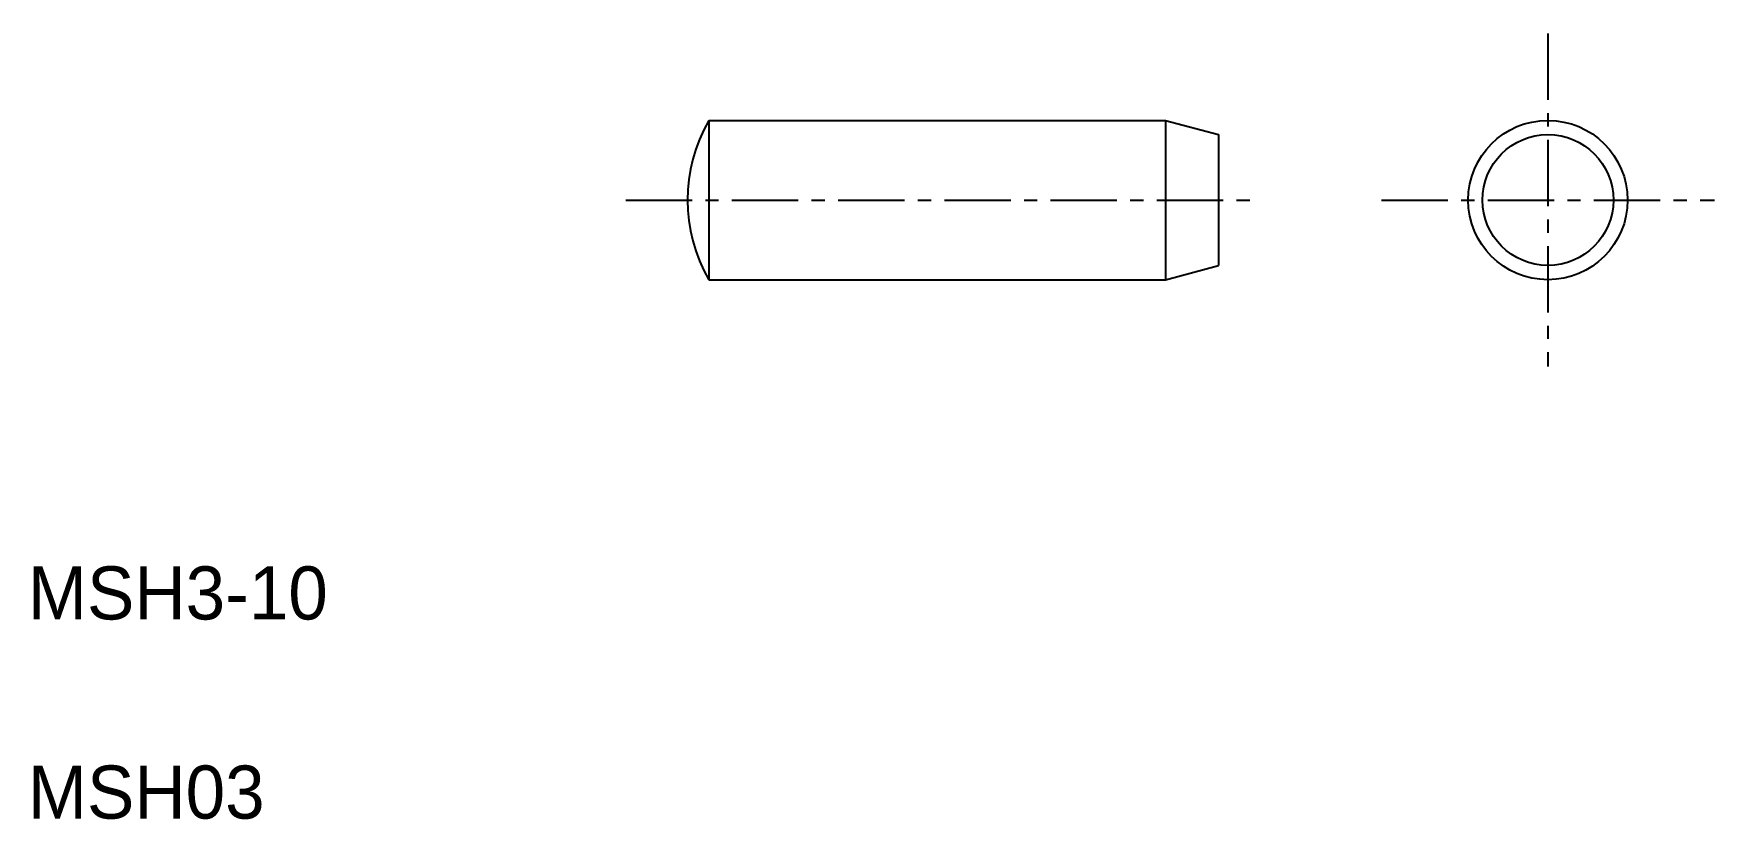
# Model space of a CAD drawing. Extents: x 55.7 to 87.3, y 127.7 to 142.5.
import ezdxf

# ---------------------------------------------------------------- set-up
doc = ezdxf.new("R2010")
doc.units = 0
doc.linetypes.add('CENTER', pattern=[2, 1.25, -0.25, 0.25, -0.25])
doc.layers.get('0').update_dxf_attribs({"linetype": 'CONTINUOUS'})
doc.layers.add('CENTER', color=1, linetype='CENTER')

msp = doc.modelspace()

# ---------------------------------------------------------------- linework, layer by layer
at = {"color": 7, "linetype": 'CONTINUOUS'}
for p, q in [((68.411, 140.866), (68.411, 137.866)), ((68.411, 140.866), (77.009, 140.866)), ((77.009, 140.866), (77.009, 137.866)), ((77.009, 140.866), (78.009, 140.598)), ((78.009, 140.598), (78.009, 138.134)), ((78.009, 139.982), (78.009, 139.982)), ((78.009, 139.366), (78.009, 139.366)), ((77.009, 137.866), (78.009, 138.134)), ((68.411, 137.866), (77.009, 137.866))]:
    msp.add_line(p, q, dxfattribs=at)
for radius in [1.5, 1.232]:
    msp.add_circle((84.208, 139.366), radius, dxfattribs=at)
msp.add_arc((71.009, 139.366), 3, 150, 210, dxfattribs=at)
msp.add_arc((71.009, 139.366), 3, 150, 210, dxfattribs=at)
at = {"layer": 'CENTER', "color": 1, "linetype": 'CENTER'}
for p, q in [((84.208, 142.5), (84.208, 136.232)), ((66.845, 139.366), (78.822, 139.366)), ((81.074, 139.366), (87.342, 139.366))]:
    msp.add_line(p, q, dxfattribs=at)

# ---------------------------------------------------------------- texts
at = {"color": 7, "linetype": 'CONTINUOUS'}
for s, p in [('MSH3-10', (55.589, 131.468)), ('MSH03', (55.589, 127.718))]:
    msp.add_text(s, height=1, dxfattribs=at).set_placement(p)

doc.saveas('drawing.dxf')
